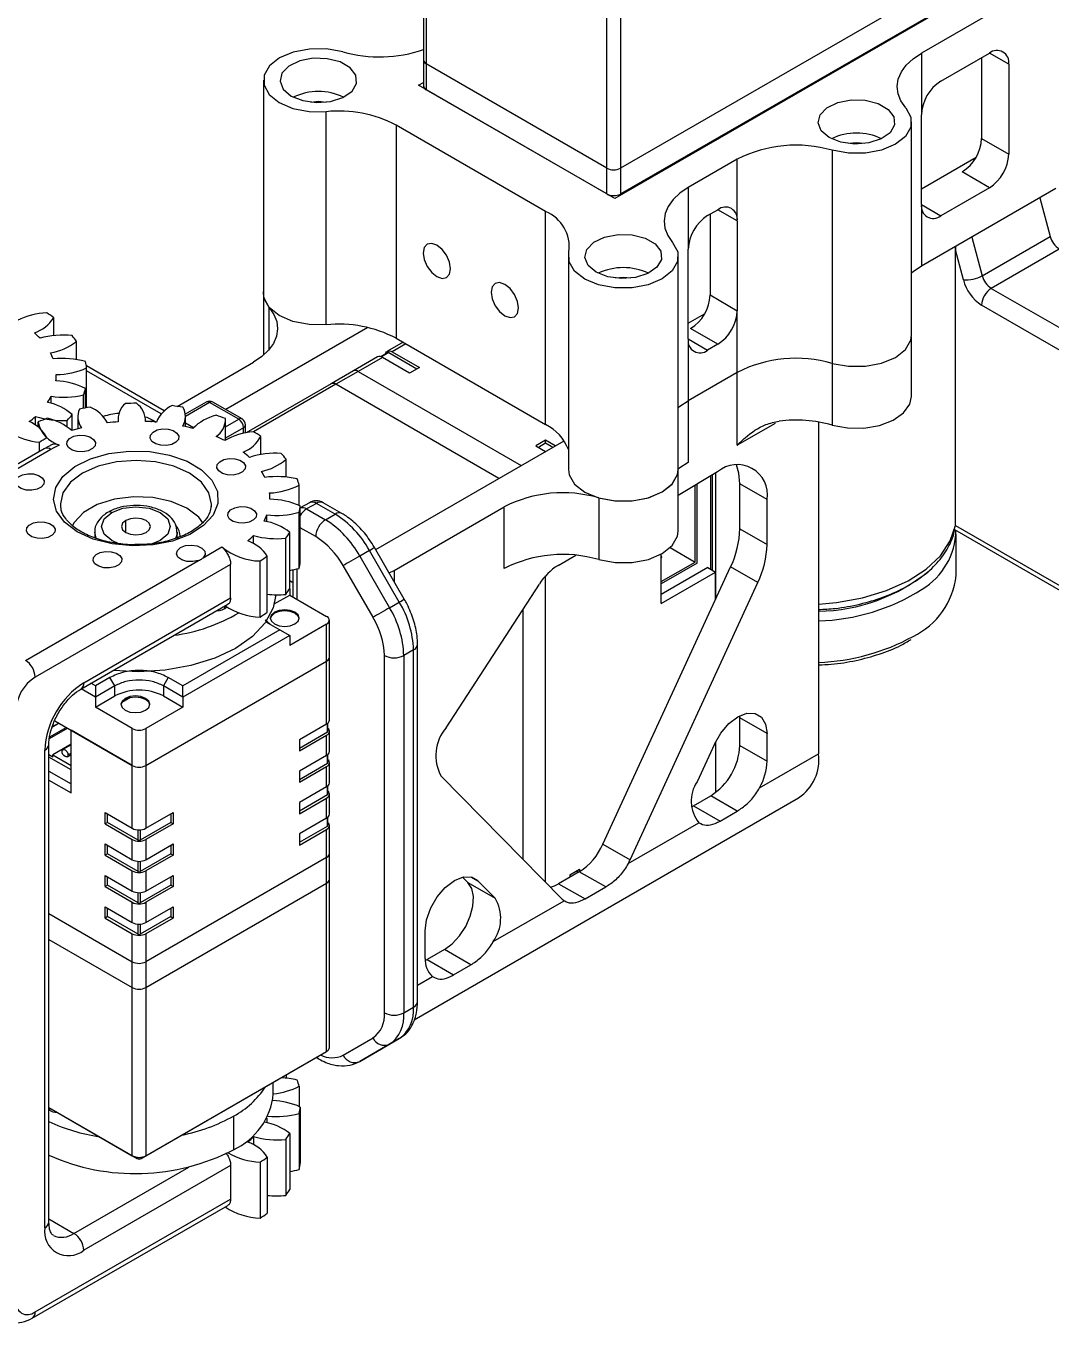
# Model space of a CAD drawing. Header units: millimetres. Extents: x 87 to 927, y 46 to 640.
# Drawn here: x 617.7 to 692.3, y 472.5 to 567 of the extents above; entities that cross this region are included whole.
import ezdxf

# ---------------------------------------------------------------- set-up
doc = ezdxf.new("R2010")
doc.units = ezdxf.units.MM

msp = doc.modelspace()

# ---------------------------------------------------------------- linework, layer by layer
at = {"color": 7, "linetype": 'Continuous', "lineweight": 25}
for p, q in [((646.625, 578.798), (646.625, 564.509)), ((646.83, 578.513), (646.83, 564.223)), ((688.271, 572.38), (660.968, 556.628)), ((659.978, 556.628), (659.978, 570.918)), ((688.986, 570.823), (660.551, 554.419)), ((660.968, 570.917), (660.968, 556.628)), ((660.968, 554.75), (688.271, 570.501)), ((692.663, 570.659), (682.869, 565.009)), ((682.869, 565.009), (682.869, 560.518)), ((684.284, 562.968), (687.82, 565.008)), ((646.625, 564.509), (646.625, 562.631)), ((659.978, 556.628), (646.83, 564.223)), ((646.83, 564.223), (646.83, 562.345)), ((687.256, 564.682), (687.256, 558.802)), ((689.235, 564.191), (689.235, 557.659)), ((634.975, 563.028), (634.975, 547.513)), ((646.272, 562.667), (646.625, 562.871)), ((660.551, 554.419), (646.272, 562.667)), ((646.625, 562.631), (646.625, 562.463)), ((659.978, 554.75), (646.83, 562.345)), ((639.539, 545.227), (639.539, 560.742)), ((682.869, 553.986), (682.869, 560.518)), ((655.516, 553.473), (644.63, 559.761)), ((644.63, 559.761), (644.63, 544.247)), ((682.147, 544.486), (682.147, 560)), ((687.256, 558.802), (689.235, 557.659)), ((669.466, 557.277), (665.893, 555.216)), ((669.466, 552.786), (669.466, 557.277)), ((676.371, 557.931), (676.371, 542.416)), ((682.869, 555.137), (686.859, 557.439)), ((682.869, 555.137), (686.859, 557.439)), ((659.978, 554.75), (659.978, 556.628)), ((660.968, 556.628), (660.968, 554.75)), ((687.82, 555.209), (685.841, 556.353)), ((665.893, 555.216), (665.893, 550.725)), ((692.663, 555.145), (682.869, 549.495)), ((687.82, 555.209), (684.284, 553.169)), ((691.496, 554.472), (692.247, 551.659)), ((655.516, 537.958), (655.516, 553.473)), ((667.308, 553.174), (668.052, 553.603)), ((682.869, 553.986), (682.869, 549.495)), ((667.487, 553.277), (667.487, 547.397)), ((669.466, 552.786), (669.466, 546.254)), ((687.297, 548.802), (692.247, 551.659)), ((665.893, 544.192), (665.893, 550.725)), ((685.344, 550.679), (685.344, 550.923)), ((685.344, 530.612), (685.344, 550.679)), ((685.925, 548.498), (685.344, 550.679)), ((692.911, 550.738), (687.961, 547.881)), ((657.171, 550.206), (657.171, 534.692)), ((665.171, 534.692), (665.171, 550.206)), ((687.961, 547.881), (700.292, 540.763)), ((634.968, 547.509), (634.968, 543.018)), ((667.487, 547.397), (669.466, 546.254)), ((665.893, 545.343), (667.09, 546.034)), ((665.893, 545.343), (667.09, 546.034)), ((669.466, 541.763), (669.466, 546.254)), ((699.584, 539.538), (687.254, 546.656)), ((619.711, 544.439), (619.711, 545.738)), ((642.579, 545.022), (632.239, 539.053)), ((668.052, 543.804), (666.072, 544.948)), ((621.361, 542.695), (621.361, 544.011)), ((644.63, 544.247), (655.516, 537.958)), ((665.893, 544.192), (665.893, 539.701)), ((682.141, 539.998), (682.141, 544.366)), ((644.044, 543.207), (643.522, 542.906)), ((645.132, 543.957), (643.992, 543.298)), ((644.094, 543.202), (646.145, 542.019)), ((644.342, 543.264), (646.322, 542.121)), ((668.052, 543.804), (667.308, 543.375)), ((627.755, 538.953), (622.08, 542.229)), ((628.689, 539.289), (634.248, 542.499)), ((643.285, 542.89), (641.517, 541.87)), ((643.635, 542.856), (641.867, 541.835)), ((645.615, 541.713), (643.635, 542.856)), ((646.322, 542.121), (645.615, 541.713)), ((619.885, 541.142), (619.885, 541.605)), ((622.101, 539.192), (622.101, 542.086)), ((641.517, 541.87), (639.891, 540.931)), ((641.867, 541.835), (640.241, 540.896)), ((641.867, 541.835), (653.746, 534.977)), ((669.466, 541.763), (665.893, 539.701)), ((622.014, 539.176), (622.014, 540.578)), ((639.891, 540.931), (633.721, 537.369)), ((652.12, 534.039), (640.241, 540.896)), ((619.511, 539.513), (619.511, 540.017)), ((621.872, 539.149), (621.872, 540.119)), ((630.798, 539.596), (629.284, 538.722)), ((633.169, 538.347), (631.048, 539.571)), ((633.419, 538.371), (631.298, 539.596)), ((618.378, 537.925), (618.378, 538.555)), ((621.052, 537.532), (621.052, 538.686)), ((621.46, 538.543), (621.46, 537.652)), ((624.388, 538.378), (624.388, 538.16)), ((629.296, 537.811), (629.296, 538.548)), ((618.571, 537.788), (618.571, 538.158)), ((620.693, 537.792), (620.693, 538.269)), ((626.39, 538.196), (626.39, 538.281)), ((629.881, 537.726), (629.296, 538.064)), ((632.214, 536.831), (632.214, 538.332)), ((633.669, 537.359), (633.669, 537.938)), ((675.384, 538.149), (675.384, 513.991)), ((618.658, 536.002), (618.658, 536.685)), ((619.6, 536.515), (619.005, 536.203)), ((634.786, 535.782), (634.786, 537.101)), ((643.144, 528.857), (656.858, 536.774)), ((655.514, 536.814), (654.807, 536.406)), ((655.514, 536.61), (654.984, 536.304)), ((656.221, 536.406), (655.514, 536.814)), ((655.514, 536.61), (655.514, 536.814)), ((656.044, 536.304), (655.514, 536.61)), ((619.005, 536.203), (604.771, 527.986)), ((619.505, 536.153), (605.271, 527.936)), ((654.807, 536.406), (655.514, 535.998)), ((636.624, 534.141), (636.624, 535.439)), ((665.171, 530.201), (665.171, 534.692)), ((668.037, 534.52), (665.171, 532.805)), ((666.544, 527.87), (666.544, 533.627)), ((667.527, 534.215), (667.527, 527.425)), ((667.668, 527.344), (667.668, 534.299)), ((667.888, 534.431), (667.888, 525.219)), ((671.636, 532.515), (669.656, 533.658)), ((669.656, 530.38), (669.656, 533.658)), ((637.575, 532.073), (637.575, 533.545)), ((666.402, 527.952), (666.403, 533.542)), ((635.442, 532.522), (635.442, 532.582)), ((638.324, 532.274), (637.655, 531.888)), ((637.655, 527.954), (637.655, 532.036)), ((638.824, 532.225), (638.117, 531.817)), ((638.117, 531.817), (639.483, 531.028)), ((640.19, 531.436), (638.824, 532.225)), ((640.69, 531.486), (639.324, 532.274)), ((644.483, 527.344), (652.492, 531.967)), ((652.492, 527.476), (652.492, 531.967)), ((659.396, 532.622), (659.396, 528.131)), ((671.636, 529.237), (671.636, 532.515)), ((635.219, 530.895), (635.219, 531.385)), ((637.564, 527.491), (637.564, 531.573)), ((639.483, 531.028), (640.19, 531.436)), ((622.692, 530.132), (622.692, 529.724)), ((628.692, 529.726), (628.692, 530.132)), ((634.249, 529.294), (634.249, 529.884)), ((636.904, 526.03), (636.904, 530.113)), ((669.656, 530.38), (671.636, 529.237)), ((685.28, 530.31), (699.792, 521.933)), ((685.344, 530.612), (699.584, 522.391)), ((685.394, 526.972), (685.394, 529.993)), ((630.577, 528.258), (631.951, 529.051)), ((636.591, 525.601), (636.591, 529.683)), ((645.228, 525.247), (643.056, 529.008)), ((664.587, 529), (666.402, 527.952)), ((617.645, 520.793), (630.247, 528.068)), ((634.735, 523.945), (634.735, 528.028)), ((635.245, 524.307), (635.245, 528.389)), ((642.69, 528.797), (641.983, 528.389)), ((641.983, 528.389), (644.155, 524.628)), ((644.862, 525.036), (642.69, 528.797)), ((656.424, 527.705), (657.706, 528.445)), ((663.929, 524.931), (663.929, 528.528)), ((663.929, 526.524), (666.402, 527.952)), ((632.586, 527.785), (618.352, 519.568)), ((632.586, 525.335), (632.586, 527.785)), ((637.117, 527.383), (637.117, 525.413)), ((642.948, 523.931), (640.776, 527.692)), ((644.119, 527.167), (644.483, 527.344)), ((659.685, 507.41), (668.984, 527.596)), ((666.544, 527.87), (663.929, 526.361)), ((667.315, 527.548), (663.929, 525.593)), ((663.929, 524.931), (667.888, 527.217)), ((667.315, 527.548), (667.888, 527.217)), ((667.888, 525.219), (667.888, 527.217)), ((670.963, 526.453), (668.984, 527.596)), ((636.904, 526.607), (637.055, 526.498)), ((648.269, 515.889), (655.065, 526.353)), ((655.514, 504.633), (655.514, 526.943)), ((661.665, 506.267), (670.963, 526.453)), ((621.888, 519.159), (632.586, 525.335)), ((635.762, 524.902), (636.882, 525.549)), ((636.882, 525.997), (636.882, 525.549)), ((636.882, 525.549), (639.569, 523.998)), ((621.68, 518.701), (632.382, 524.879)), ((635.778, 524.299), (635.778, 524.218)), ((644.155, 524.628), (644.862, 525.036)), ((653.888, 506.286), (653.888, 524.54)), ((635.107, 523.737), (635.468, 523.426)), ((635.158, 523.605), (636.175, 523.018)), ((639.569, 523.426), (636.882, 521.875)), ((639.569, 520.732), (639.569, 523.426)), ((639.774, 521.017), (639.774, 523.712)), ((636.175, 523.018), (629.104, 518.936)), ((636.882, 522.61), (629.104, 518.12)), ((636.175, 523.018), (636.882, 522.61)), ((636.882, 522.61), (636.882, 521.875)), ((645.897, 521.551), (645.19, 521.143)), ((645.897, 495.538), (645.897, 521.551)), ((646.19, 495.946), (646.19, 521.959)), ((626.417, 513.139), (639.569, 520.732)), ((639.569, 516.159), (639.569, 520.732)), ((639.774, 516.445), (639.774, 521.017)), ((643.776, 495.13), (643.776, 521.143)), ((645.19, 521.143), (645.19, 495.13)), ((623.8, 519.548), (622.74, 518.936)), ((624.154, 518.936), (623.8, 519.548)), ((628.043, 519.548), (627.689, 518.936)), ((629.104, 518.936), (628.043, 519.548)), ((622.74, 518.12), (621.706, 518.716)), ((622.74, 518.936), (622.413, 519.124)), ((622.74, 518.936), (622.74, 518.12)), ((624.154, 518.936), (622.74, 518.12)), ((624.154, 518.201), (624.154, 518.936)), ((627.689, 518.936), (627.689, 518.201)), ((629.104, 518.12), (627.689, 518.936)), ((629.104, 518.12), (629.104, 518.936)), ((622.74, 517.385), (624.154, 518.201)), ((622.74, 518.12), (622.74, 517.385)), ((625.286, 518.081), (624.66, 517.72)), ((624.904, 518.022), (624.904, 517.94)), ((627.689, 518.201), (629.104, 517.385)), ((629.104, 518.12), (629.104, 517.385)), ((625.427, 515.834), (622.74, 517.385)), ((629.104, 517.385), (626.417, 515.834)), ((669.656, 516.602), (669.652, 516.758)), ((619.389, 515.105), (620.704, 515.865)), ((620.104, 516.211), (619.577, 515.907)), ((620.081, 516.225), (619.591, 515.942)), ((619.783, 516.397), (625.427, 513.139)), ((625.427, 513.139), (620.97, 515.712)), ((620.97, 511.139), (620.97, 515.712)), ((625.427, 513.139), (625.427, 515.834)), ((626.417, 515.834), (626.417, 513.139)), ((639.569, 516.159), (637.589, 515.016)), ((639.669, 515.628), (639.669, 516.232)), ((671.636, 515.459), (669.656, 516.602)), ((669.656, 514.603), (669.656, 516.602)), ((637.589, 514.404), (639.64, 515.587)), ((637.589, 514.199), (639.569, 515.342)), ((637.589, 515.016), (637.589, 514.199)), ((639.569, 513.873), (639.569, 515.342)), ((639.774, 514.158), (639.774, 515.628)), ((667.888, 514.868), (667.888, 511.167)), ((671.636, 513.46), (671.636, 515.459)), ((619.059, 479.476), (619.059, 514.26)), ((619.352, 479.884), (619.352, 514.668)), ((619.633, 513.75), (619.352, 513.912)), ((620.97, 514.685), (619.633, 513.913)), ((619.633, 513.75), (619.633, 513.913)), ((619.633, 513.913), (620.97, 513.142)), ((620.97, 514.637), (620.376, 514.294)), ((620.676, 513.775), (620.97, 513.944)), ((639.569, 513.873), (637.589, 512.73)), ((639.669, 513.342), (639.669, 513.945)), ((667.797, 514.68), (666.543, 511.958)), ((669.656, 514.603), (671.636, 513.46)), ((671.096, 511.515), (675.384, 513.991)), ((620.97, 512.815), (619.352, 513.749)), ((625.427, 508.566), (625.427, 513.139)), ((626.417, 513.139), (626.417, 508.566)), ((637.589, 512.117), (639.64, 513.301)), ((637.589, 511.913), (639.569, 513.056)), ((639.569, 511.586), (639.569, 513.056)), ((639.774, 511.872), (639.774, 513.342)), ((619.352, 512.735), (620.97, 511.801)), ((619.352, 512.073), (620.97, 511.139)), ((637.589, 512.73), (637.589, 511.913)), ((656.717, 503.411), (647.909, 512.362)), ((639.569, 511.586), (637.589, 510.443)), ((637.589, 509.831), (639.64, 511.015)), ((639.669, 511.055), (639.669, 511.659)), ((639.774, 509.586), (639.774, 511.055)), ((637.589, 509.627), (639.569, 510.77)), ((637.589, 510.443), (637.589, 509.627)), ((639.569, 509.3), (639.569, 510.77)), ((645.943, 494.627), (673.934, 510.786)), ((666.144, 510.131), (666.281, 510.205)), ((666.281, 510.205), (667.535, 510.929)), ((666.281, 510.205), (668.21, 509.092)), ((669.464, 509.815), (667.535, 510.929)), ((623.447, 509.709), (625.427, 508.566)), ((623.447, 508.893), (623.447, 509.709)), ((623.624, 508.995), (623.624, 509.607)), ((626.417, 508.566), (628.397, 509.709)), ((628.22, 509.607), (628.22, 508.995)), ((628.397, 509.709), (628.397, 508.893)), ((639.569, 509.3), (637.589, 508.157)), ((639.669, 508.769), (639.669, 509.373)), ((668.21, 509.092), (669.464, 509.815)), ((623.624, 508.995), (623.447, 508.893)), ((623.447, 508.893), (625.427, 507.75)), ((625.851, 507.709), (623.624, 508.995)), ((628.22, 508.995), (625.992, 507.709)), ((628.397, 508.893), (626.417, 507.75)), ((628.22, 508.995), (628.397, 508.893)), ((637.589, 507.545), (639.64, 508.728)), ((637.589, 507.34), (639.569, 508.483)), ((637.589, 508.157), (637.589, 507.34)), ((639.569, 506.442), (639.569, 508.483)), ((639.774, 506.728), (639.774, 508.769)), ((661.528, 505.992), (666.68, 508.966)), ((623.447, 507.423), (625.427, 506.28)), ((623.447, 506.606), (623.447, 507.423)), ((623.624, 506.708), (623.624, 507.321)), ((625.427, 506.28), (625.427, 507.75)), ((626.417, 507.75), (626.417, 506.28)), ((626.417, 506.28), (628.397, 507.423)), ((628.22, 507.321), (628.22, 506.708)), ((628.397, 507.423), (628.397, 506.606)), ((659.685, 507.41), (661.665, 506.267)), ((623.624, 506.708), (623.447, 506.606)), ((623.447, 506.606), (625.427, 505.463)), ((625.851, 505.423), (623.624, 506.708)), ((628.22, 506.708), (625.992, 505.423)), ((628.397, 506.606), (626.417, 505.463)), ((639.569, 506.442), (626.417, 498.849)), ((628.22, 506.708), (628.397, 506.606)), ((639.569, 504.564), (639.569, 506.442)), ((639.774, 504.85), (639.774, 506.728)), ((625.427, 503.994), (625.427, 505.463)), ((626.417, 505.463), (626.417, 503.994)), ((657.967, 505.406), (656.455, 504.533)), ((657.282, 505.173), (657.989, 505.582)), ((657.812, 505.48), (657.812, 505.316)), ((659.896, 504.292), (657.967, 505.406)), ((657.989, 505.582), (657.989, 505.418)), ((623.447, 505.137), (625.427, 503.994)), ((623.447, 504.32), (623.447, 505.137)), ((623.624, 504.422), (623.447, 504.32)), ((623.624, 504.422), (623.624, 505.035)), ((625.851, 503.136), (623.624, 504.422)), ((628.22, 504.422), (625.992, 503.136)), ((626.417, 503.994), (628.397, 505.137)), ((626.417, 496.971), (639.569, 504.564)), ((628.22, 505.035), (628.22, 504.422)), ((628.22, 504.422), (628.397, 504.32)), ((628.397, 505.137), (628.397, 504.32)), ((639.569, 492.316), (639.569, 504.564)), ((639.774, 492.602), (639.774, 504.85)), ((649.467, 505.01), (649.859, 504.612)), ((649.859, 504.612), (651.839, 503.469)), ((650.585, 504.744), (651.839, 503.469)), ((656.455, 504.533), (658.384, 503.419)), ((657.282, 505.173), (657.282, 505.01)), ((623.447, 504.32), (625.427, 503.177)), ((628.397, 504.32), (626.417, 503.177)), ((658.384, 503.419), (659.896, 504.292)), ((623.447, 502.85), (625.427, 501.707)), ((623.447, 502.034), (623.447, 502.85)), ((623.624, 502.136), (623.624, 502.748)), ((625.427, 501.707), (625.427, 503.177)), ((626.417, 503.177), (626.417, 501.707)), ((626.417, 501.707), (628.397, 502.85)), ((628.22, 502.748), (628.22, 502.136)), ((628.397, 502.85), (628.397, 502.034)), ((651.702, 500.32), (656.854, 503.294)), ((619.352, 502.356), (625.427, 498.849)), ((623.624, 502.136), (623.447, 502.034)), ((623.447, 502.034), (625.427, 500.891)), ((625.851, 500.85), (623.624, 502.136)), ((628.22, 502.136), (625.992, 500.85)), ((628.397, 502.034), (626.417, 500.891)), ((628.22, 502.136), (628.397, 502.034)), ((625.427, 498.849), (625.427, 500.891)), ((626.417, 500.891), (626.417, 498.849)), ((646.746, 499.092), (646.746, 501.09)), ((619.352, 500.478), (625.427, 496.971)), ((648.141, 499.733), (646.887, 499.01)), ((650.07, 498.62), (648.141, 499.733)), ((625.427, 496.971), (625.427, 498.849)), ((626.417, 498.849), (626.417, 496.971)), ((646.75, 498.936), (646.887, 499.01)), ((646.887, 499.01), (648.816, 497.896)), ((648.816, 497.896), (650.07, 498.62)), ((625.427, 484.723), (625.427, 496.971)), ((626.417, 496.971), (626.417, 484.723)), ((645.19, 495.13), (645.897, 495.538)), ((640.776, 492.044), (642.948, 493.299)), ((642.69, 491.995), (644.862, 493.249)), ((644.862, 493.249), (644.155, 492.841)), ((626.063, 484.519), (639.215, 492.112)), ((626.417, 484.723), (639.569, 492.316)), ((639.215, 492.112), (639.569, 492.316)), ((644.155, 492.841), (641.983, 491.587)), ((638.816, 491.881), (638.983, 491.785)), ((641.983, 491.587), (642.69, 491.995)), ((636.624, 490.616), (636.624, 490.375)), ((635.692, 489.223), (635.692, 490.078)), ((637.575, 489.779), (637.575, 488.306)), ((619.352, 488.23), (625.427, 484.723)), ((619.352, 488.23), (625.78, 484.519)), ((632.801, 487.613), (632.801, 485.163)), ((635.219, 487.469), (635.219, 487.129)), ((637.564, 487.807), (637.564, 483.724)), ((637.655, 488.27), (637.655, 484.187)), ((634.249, 486.117), (634.249, 485.528)), ((636.591, 485.917), (636.591, 481.834)), ((636.904, 486.346), (636.904, 482.264)), ((626.417, 484.723), (626.063, 484.519)), ((635.245, 484.623), (635.245, 480.54)), ((632.586, 484.018), (621.888, 477.842)), ((632.586, 484.018), (632.586, 481.569)), ((634.735, 484.261), (634.735, 480.179)), ((618.145, 472.894), (632.382, 481.113)), ((618.352, 473.352), (632.586, 481.569))]:
    msp.add_line(p, q, dxfattribs=at)
at = {"color": 8, "linetype": 'Continuous', "lineweight": 25}
for p, q in [((689.235, 564.191), (687.821, 565.008)), ((660.968, 554.75), (660.968, 554.659)), ((669.466, 552.786), (668.052, 553.603)), ((682.869, 553.986), (684.284, 553.169)), ((686.546, 551.617), (687.297, 548.802)), ((635.383, 543.412), (635.383, 546.485)), ((665.893, 544.193), (667.308, 543.375)), ((644.094, 543.202), (643.558, 542.893)), ((645.337, 543.838), (644.342, 543.264)), ((676.367, 542.418), (676.367, 537.928)), ((627.537, 538.741), (622.101, 541.879)), ((669.462, 536.457), (669.462, 541.76)), ((640.241, 540.896), (634.25, 537.438)), ((631.048, 539.571), (629.296, 538.559)), ((665.89, 539.7), (665.89, 535.211)), ((632.214, 537.795), (633.169, 538.347)), ((626.929, 538.275), (627.152, 538.147)), ((633.523, 537.734), (632.214, 536.978)), ((633.523, 537.328), (633.523, 537.734)), ((672.216, 538.047), (669.462, 536.457)), ((624.949, 530.112), (624.949, 530.969)), ((638.776, 529.803), (637.655, 530.451)), ((627.46, 529.52), (626.871, 529.268)), ((637.41, 527.449), (637.41, 525.244)), ((644.483, 527.344), (644.483, 526.537)), ((632.162, 524.56), (632.162, 524.752)), ((619.415, 515.222), (620.616, 515.916)), ((639.64, 515.587), (639.64, 516.207)), ((639.64, 516.207), (639.64, 515.588)), ((620.738, 513.912), (620.97, 514.046)), ((639.64, 513.921), (639.64, 513.301)), ((639.64, 513.301), (639.64, 513.92)), ((639.64, 511.015), (639.64, 511.634)), ((639.64, 511.634), (639.64, 511.015)), ((639.64, 508.728), (639.64, 509.348)), ((639.64, 509.348), (639.64, 508.729)), ((625.851, 507.709), (625.851, 508.45)), ((625.992, 508.45), (625.992, 507.709)), ((625.851, 505.423), (625.851, 506.164)), ((625.992, 506.164), (625.992, 505.423)), ((650.585, 504.744), (650.112, 505.017)), ((625.851, 503.136), (625.851, 503.877)), ((625.992, 503.877), (625.992, 503.136)), ((625.851, 500.85), (625.851, 501.591)), ((625.992, 501.591), (625.992, 500.85)), ((646.19, 497.138), (647.286, 497.77)), ((619.426, 488.024), (619.426, 488.187)), ((621.18, 479.067), (629.546, 483.896)), ((619.352, 480.123), (621.18, 479.067))]:
    msp.add_line(p, q, dxfattribs=at)
at = {"color": 7, "linetype": 'Continuous', "lineweight": 25, "flags": 128}
for points in [[(640.751, 565.097), (639.565, 565.312), (638.322, 565.306), (637.143, 565.08), (636.14, 564.657), (635.411, 564.076), (635.025, 563.394), (635.021, 562.676), (635.399, 561.993), (636.122, 561.409), (637.12, 560.982), (638.297, 560.752), (639.539, 560.742)], [(681.732, 561.024), (681.385, 561.523), (681.176, 562.048), (681.11, 562.586), (681.19, 563.122), (681.413, 563.645), (681.773, 564.142), (682.262, 564.6), (682.869, 565.009)], [(636.994, 561.885), (637.843, 561.549), (638.845, 561.413), (639.864, 561.495), (640.763, 561.784), (641.421, 562.241), (641.748, 562.804), (641.701, 563.397), (641.285, 563.941), (640.558, 564.361), (639.617, 564.601), (638.589, 564.629), (637.613, 564.44), (636.821, 564.061), (636.32, 563.542), (636.178, 562.954), (636.413, 562.375), (636.994, 561.885)], [(638.417, 561.444), (638.975, 561.502), (639.533, 561.444)], [(676.166, 558.857), (675.585, 559.347), (675.35, 559.926), (675.492, 560.514), (675.993, 561.033), (676.785, 561.412), (677.761, 561.601), (678.789, 561.573), (679.73, 561.333), (680.457, 560.913), (680.873, 560.369), (680.92, 559.776), (680.593, 559.213), (679.935, 558.756), (679.036, 558.467), (678.017, 558.385), (677.015, 558.521), (676.166, 558.857)], [(681.732, 561.024), (682.103, 560.341), (682.094, 559.625), (681.705, 558.945), (680.974, 558.367), (679.972, 557.945), (678.794, 557.721), (677.554, 557.716), (676.371, 557.931)], [(678.705, 558.416), (678.147, 558.474), (677.589, 558.416)], [(665.893, 555.216), (665.286, 554.806), (664.797, 554.348), (664.437, 553.851), (664.214, 553.328), (664.134, 552.792), (664.2, 552.255), (664.409, 551.73), (664.756, 551.23)], [(659.19, 549.063), (658.609, 549.554), (658.374, 550.132), (658.516, 550.72), (659.017, 551.239), (659.809, 551.618), (660.785, 551.807), (661.813, 551.779), (662.754, 551.539), (663.481, 551.119), (663.897, 550.576), (663.944, 549.982), (663.617, 549.419), (662.959, 548.962), (662.06, 548.673), (661.041, 548.591), (660.039, 548.728), (659.19, 549.063)], [(647.599, 548.738), (647.977, 548.606), (648.299, 548.668), (648.513, 548.915), (648.588, 549.309), (648.513, 549.79), (648.299, 550.285), (647.977, 550.718), (647.599, 551.024), (647.22, 551.156), (646.899, 551.093), (646.684, 550.846), (646.609, 550.452), (646.684, 549.971), (646.899, 549.477), (647.22, 549.043), (647.599, 548.738)], [(664.756, 551.23), (665.128, 550.545), (665.117, 549.828), (664.725, 549.147), (663.991, 548.568), (662.984, 548.148), (661.803, 547.926), (660.56, 547.924), (659.376, 548.142), (658.366, 548.56), (657.626, 549.136), (657.228, 549.816), (657.211, 550.533)], [(682.869, 549.495), (682.262, 549.086), (682.147, 548.991)], [(652.547, 545.879), (652.926, 545.747), (653.247, 545.81), (653.461, 546.057), (653.537, 546.451), (653.461, 546.932), (653.247, 547.426), (652.926, 547.86), (652.547, 548.166), (652.168, 548.297), (651.847, 548.235), (651.633, 547.988), (651.557, 547.594), (651.633, 547.113), (651.847, 546.618), (652.168, 546.185), (652.547, 545.879)], [(661.729, 548.622), (661.171, 548.68), (660.613, 548.622)], [(635.383, 546.485), (635.012, 547.168), (634.975, 547.647)], [(639.539, 545.227), (638.297, 545.238), (637.12, 545.468), (636.122, 545.895), (635.399, 546.479), (635.021, 547.162), (634.975, 547.513)], [(635.383, 546.485), (635.731, 545.985), (635.94, 545.46), (636.006, 544.923), (635.926, 544.387), (635.704, 543.864), (635.344, 543.367), (634.855, 542.908), (634.248, 542.499)], [(676.371, 542.416), (677.554, 542.202), (678.794, 542.207), (679.972, 542.431), (680.974, 542.852), (681.705, 543.431), (682.094, 544.11), (682.147, 544.486)], [(643.86, 543.101), (643.884, 543.175), (643.93, 543.247), (643.992, 543.298), (644.067, 543.326), (644.152, 543.33), (644.245, 543.309), (644.342, 543.264)], [(665.171, 539.197), (665.286, 539.292), (665.893, 539.701)], [(676.367, 537.928), (677.498, 537.719), (678.685, 537.71), (679.825, 537.903), (680.816, 538.281), (681.572, 538.81), (682.025, 539.444), (682.141, 539.998)], [(626.857, 536.739), (626.725, 536.963), (626.753, 537.199), (626.934, 537.411), (627.242, 537.567), (627.63, 537.643), (628.039, 537.627), (628.406, 537.523), (628.676, 537.345), (628.808, 537.121), (628.781, 536.885), (628.599, 536.673), (628.291, 536.517), (627.903, 536.441), (627.494, 536.456), (627.127, 536.561), (626.857, 536.739)], [(620.786, 536.28), (620.654, 536.504), (620.682, 536.74), (620.863, 536.952), (621.171, 537.107), (621.559, 537.183), (621.968, 537.168), (622.335, 537.063), (622.605, 536.885), (622.737, 536.661), (622.71, 536.425), (622.528, 536.213), (622.22, 536.057), (621.832, 535.981), (621.423, 535.997), (621.056, 536.102), (620.786, 536.28)], [(620.494, 530.851), (619.912, 531.652), (619.693, 532.511), (619.851, 533.374), (620.376, 534.188), (621.235, 534.901), (622.374, 535.468), (623.722, 535.853), (625.193, 536.033), (626.696, 535.996), (628.135, 535.745), (629.421, 535.295), (630.473, 534.674), (631.224, 533.922), (631.628, 533.086), (631.659, 532.218), (631.314, 531.372), (630.617, 530.603), (629.61, 529.958), (628.357, 529.478), (626.936, 529.193), (625.437, 529.121), (623.955, 529.266), (622.581, 529.62), (621.403, 530.159), (620.494, 530.851)], [(631.713, 534.586), (631.581, 534.81), (631.608, 535.046), (631.79, 535.258), (632.098, 535.414), (632.486, 535.49), (632.895, 535.474), (633.262, 535.369), (633.532, 535.191), (633.663, 534.967), (633.636, 534.731), (633.455, 534.519), (633.147, 534.363), (632.759, 534.288), (632.35, 534.303), (631.983, 534.408), (631.713, 534.586)], [(657.171, 534.692), (657.228, 534.302), (657.626, 533.622), (658.366, 533.046), (659.376, 532.628), (660.56, 532.41), (661.803, 532.412), (662.984, 532.634), (663.991, 533.054), (664.725, 533.633), (665.117, 534.314), (665.171, 534.692)], [(659.396, 532.622), (660.579, 532.408), (661.819, 532.413), (662.997, 532.637), (663.999, 533.059), (664.73, 533.638), (665.118, 534.317), (665.171, 534.692)], [(665.89, 535.211), (665.284, 534.802), (665.171, 534.709)], [(669.656, 533.658), (669.587, 534.424), (669.406, 535.022)], [(617.056, 533.476), (616.924, 533.7), (616.951, 533.936), (617.133, 534.149), (617.441, 534.304), (617.829, 534.38), (618.238, 534.365), (618.605, 534.26), (618.875, 534.082), (619.007, 533.858), (618.98, 533.622), (618.798, 533.41), (618.49, 533.254), (618.102, 533.178), (617.693, 533.194), (617.326, 533.299), (617.056, 533.476)], [(629.404, 531.867), (628.265, 532.359), (626.931, 532.646), (625.512, 532.705), (624.121, 532.53), (622.872, 532.136), (621.866, 531.555), (621.184, 530.834), (621.062, 530.621)], [(623.924, 531.561), (624.735, 531.874), (625.692, 531.983), (626.649, 531.874), (627.46, 531.561), (628.002, 531.092), (628.192, 530.54), (628.002, 529.988), (627.46, 529.52)], [(630.571, 530.807), (630.257, 531.209), (629.404, 531.867)], [(631.181, 531.972), (631.192, 532.172), (631.192, 532.173)], [(632.508, 531.081), (632.377, 531.305), (632.404, 531.541), (632.585, 531.753), (632.894, 531.909), (633.282, 531.985), (633.69, 531.969), (634.058, 531.864), (634.328, 531.687), (634.459, 531.463), (634.432, 531.227), (634.251, 531.015), (633.943, 530.859), (633.555, 530.783), (633.146, 530.798), (632.778, 530.903), (632.508, 531.081)], [(617.852, 529.972), (617.72, 530.196), (617.747, 530.432), (617.929, 530.644), (618.237, 530.8), (618.625, 530.876), (619.034, 530.86), (619.401, 530.755), (619.671, 530.577), (619.803, 530.353), (619.776, 530.117), (619.594, 529.905), (619.286, 529.749), (618.898, 529.674), (618.489, 529.689), (618.122, 529.794), (617.852, 529.972)], [(624.949, 530.969), (624.722, 530.772), (624.642, 530.54), (624.722, 530.308), (624.949, 530.112), (625.29, 529.98), (625.692, 529.934), (626.094, 529.98), (626.434, 530.112)], [(626.434, 530.112), (626.662, 530.308), (626.742, 530.54), (626.662, 530.772), (626.434, 530.969), (626.094, 531.1), (625.692, 531.146), (625.29, 531.1), (624.949, 530.969)], [(659.396, 528.131), (660.579, 527.917), (661.819, 527.922), (662.997, 528.146), (663.999, 528.568), (664.73, 529.147), (665.118, 529.826), (665.171, 530.201)], [(630.247, 528.068), (629.839, 527.981), (629.406, 527.997), (629.02, 528.113), (628.75, 528.309), (628.639, 528.552), (628.709, 528.799), (628.946, 529.009), (629.31, 529.146), (629.739, 529.186), (630.159, 529.123), (630.498, 528.966), (630.699, 528.744), (630.727, 528.493), (630.577, 528.258)], [(622.707, 527.818), (622.576, 528.042), (622.603, 528.278), (622.784, 528.491), (623.093, 528.646), (623.481, 528.722), (623.889, 528.707), (624.257, 528.602), (624.527, 528.424), (624.658, 528.2), (624.631, 527.964), (624.45, 527.752), (624.142, 527.596), (623.754, 527.52), (623.345, 527.536), (622.977, 527.641), (622.707, 527.818)], [(641.983, 528.389), (641.836, 528.304), (641.675, 528.211), (641.506, 528.114), (641.337, 528.016), (641.173, 527.921), (641.021, 527.834), (640.887, 527.756), (640.776, 527.692)], [(663.929, 528.397), (663.942, 528.319), (663.929, 528.226)], [(635.864, 525.559), (635.676, 524.617), (635.107, 523.534), (634.183, 522.536), (632.94, 521.661), (631.424, 520.943), (629.695, 520.41), (627.82, 520.081), (625.869, 519.97), (624.046, 520.067)], [(635.778, 524.299), (635.55, 524.103), (635.47, 523.871), (635.55, 523.639), (635.778, 523.442), (636.119, 523.311), (636.52, 523.264), (636.922, 523.311), (637.263, 523.442)], [(635.778, 524.218), (635.55, 524.021), (635.473, 523.83)], [(637.263, 523.442), (637.49, 523.639), (637.57, 523.871), (637.49, 524.103), (637.263, 524.299), (636.922, 524.431), (636.52, 524.477), (636.119, 524.431), (635.778, 524.299)], [(637.568, 523.83), (637.49, 524.021), (637.263, 524.218), (636.922, 524.349), (636.52, 524.395), (636.119, 524.349), (635.778, 524.218)], [(644.155, 524.628), (644.007, 524.543), (643.846, 524.45), (643.678, 524.352), (643.508, 524.255), (643.345, 524.16), (643.193, 524.072), (643.059, 523.995), (642.948, 523.931)], [(624.904, 518.022), (624.677, 517.825), (624.597, 517.593), (624.677, 517.361), (624.904, 517.165), (625.245, 517.033), (625.647, 516.987), (626.048, 517.033), (626.389, 517.165)], [(624.904, 517.94), (624.677, 517.744), (624.599, 517.553)], [(626.389, 517.165), (626.617, 517.361), (626.697, 517.593), (626.617, 517.825), (626.389, 518.022), (626.048, 518.153), (625.647, 518.2), (625.245, 518.153), (624.904, 518.022)], [(626.694, 517.553), (626.617, 517.744), (626.389, 517.94), (626.048, 518.072), (625.647, 518.118), (625.245, 518.072), (624.904, 517.94)], [(667.797, 514.68), (668.266, 515.493), (668.857, 516.184), (669.513, 516.683), (670.169, 516.942), (670.761, 516.936), (671.231, 516.665), (671.532, 516.156), (671.636, 515.459)], [(639.569, 515.342), (639.656, 515.404), (639.721, 515.473), (639.76, 515.549), (639.774, 515.628), (639.76, 515.707), (639.721, 515.783), (639.669, 515.841)], [(620.314, 514.157), (620.33, 514.241), (620.376, 514.294), (620.445, 514.308), (620.526, 514.279), (620.607, 514.214), (620.676, 514.121), (620.722, 514.015), (620.738, 513.912)], [(620.738, 513.912), (620.722, 513.828), (620.676, 513.775), (620.607, 513.761), (620.526, 513.789), (620.445, 513.855), (620.376, 513.948), (620.33, 514.054), (620.314, 514.157)], [(639.569, 513.056), (639.656, 513.117), (639.721, 513.187), (639.76, 513.263), (639.774, 513.342), (639.76, 513.421), (639.721, 513.496), (639.669, 513.555)], [(639.569, 510.77), (639.656, 510.831), (639.721, 510.901), (639.76, 510.977), (639.774, 511.055), (639.76, 511.134), (639.721, 511.21), (639.669, 511.268)], [(639.569, 508.483), (639.656, 508.545), (639.721, 508.615), (639.76, 508.69), (639.774, 508.769), (639.76, 508.848), (639.721, 508.924), (639.669, 508.982)], [(646.746, 501.09), (646.85, 501.907), (647.151, 502.765), (647.621, 503.578), (648.213, 504.267), (648.869, 504.765), (649.525, 505.023), (650.116, 505.016), (650.585, 504.744)], [(648.141, 499.733), (648.717, 500.158), (649.249, 500.734), (649.698, 501.418), (650.031, 502.16), (650.222, 502.904), (650.256, 503.594), (650.132, 504.178), (649.859, 504.612)], [(625.78, 484.519), (625.582, 484.634), (625.427, 484.723)]]:
    msp.add_lwpolyline(points, dxfattribs=at)
at = {"color": 8, "linetype": 'Continuous', "lineweight": 25, "flags": 128}
for points in [[(626.365, 538.531), (626.475, 538.491), (626.929, 538.275)], [(626.785, 538.175), (626.791, 538.18), (626.929, 538.275)], [(631.192, 532.173), (631.005, 532.993), (630.456, 533.759), (629.583, 534.417), (628.444, 534.922), (627.118, 535.24), (625.695, 535.348), (624.271, 535.241), (622.944, 534.924), (621.805, 534.42), (620.93, 533.762), (620.38, 532.997), (620.192, 532.199)], [(624.456, 529.286), (623.924, 529.52), (623.382, 529.988), (623.192, 530.54), (623.382, 531.092), (623.924, 531.561)], [(622.81, 529.65), (622.794, 529.684), (622.692, 530.129)], [(628.692, 530.134), (628.68, 529.981), (628.578, 529.66)], [(675.384, 524.894), (676.679, 525.007), (678.577, 525.345), (680.339, 525.875), (681.906, 526.58), (683.229, 527.435), (684.263, 528.414), (684.976, 529.485), (685.344, 530.612)], [(642.69, 528.797), (642.819, 528.871), (642.923, 528.931), (642.999, 528.975), (643.044, 529.001), (643.056, 529.008)], [(644.862, 525.036), (644.99, 525.11), (645.094, 525.17), (645.17, 525.214), (645.215, 525.24), (645.228, 525.247)], [(638.983, 491.785), (638.895, 491.858), (638.859, 491.906)]]:
    msp.add_lwpolyline(points, dxfattribs=at)
at = {"color": 7, "linetype": 'Continuous', "lineweight": 25}
for centre, radius, start, end in [((643.406, 574.489), 9.76, 254.20988, 289.25378), ((688.372, 564.331), 0.874, 350.80147, 129.18778), ((646.975, 564.544), 0.352, 185.68755, 245.60815), ((685.939, 560.379), 3.073, 122.58673, 177.39221), ((638.975, 557.904), 4.306, 64.89308, 115.10692), ((646.975, 562.666), 0.352, 185.68755, 245.60815), ((640.455, 551.792), 8.997, 62.35124, 95.84171), ((678.147, 554.885), 4.298, 64.84098, 115.15902), ((673.741, 548.913), 9.393, 73.74272, 117.07357), ((684.186, 558.942), 3.073, 302.58673, 357.39221), ((686.165, 557.799), 3.073, 302.58673, 357.39221), ((660.473, 557.583), 1.076, 242.59914, 297.3798), ((660.473, 555.705), 1.076, 242.59914, 297.3798), ((654.461, 550.906), 2.775, 352.28913, 67.66358), ((668.604, 552.926), 0.874, 350.80147, 129.18778), ((683.732, 553.846), 0.874, 170.80147, 309.18778), ((668.963, 550.585), 3.073, 122.58673, 177.39221), ((693.76, 552.051), 1.563, 194.51854, 237.10784), ((661.171, 545.091), 4.298, 64.84098, 115.15902), ((686.112, 550.902), 2.412, 265.55877, 299.42701), ((688.81, 549.194), 1.563, 194.51854, 237.10784), ((688.952, 549.282), 3.127, 194.51854, 237.10784), ((688.789, 546.586), 1.537, 122.60548, 177.39452), ((664.417, 547.537), 3.073, 302.58673, 357.39221), ((619.457, 540.789), 5.317, 92.74315, 116.91237), ((613.89, 538.111), 9.594, 52.64744, 56.37356), ((666.397, 546.394), 3.073, 302.58673, 357.39221), ((617.381, 547.281), 2.795, 289.14768, 326.47864), ((640.455, 536.277), 8.997, 62.35124, 95.84171), ((614.251, 540.051), 6.119, 43.26572, 48.60328), ((620.392, 538.219), 6.257, 83.96796, 105.62639), ((618.776, 547.368), 4.237, 279.41811, 307.58868), ((616.424, 540.774), 5.903, 33.26037, 38.41147), ((666.756, 544.053), 0.874, 170.80147, 309.18778), ((616.036, 541.388), 3.877, 20.43624, 27.67212), ((644.065, 543.162), 0.0503, 54.38183, 114.31395), ((620.338, 536.515), 6.263, 74.48491, 96.13038), ((617.991, 541.544), 4.146, 7.51199, 14.03216), ((643.43, 542.569), 0.352, 54.38242, 114.30712), ((673.741, 533.399), 9.393, 73.74272, 117.07357), ((616.622, 541.562), 3.263, 352.62812, 0.74569), ((619.825, 547.221), 5.616, 270.61309, 293.90738), ((641.662, 541.549), 0.352, 54.38242, 114.30712), ((619.612, 535.818), 5.331, 63.22603, 87.35215), ((617.768, 541.636), 4.376, 339.71407, 346.00335), ((640.036, 540.61), 0.352, 54.38242, 114.30712), ((615.698, 541.908), 4.256, 326.82474, 333.62456), ((618.482, 535.775), 3.883, 48.55813, 78.43606), ((620.423, 546.305), 6.353, 261.746, 283.18341), ((625.891, 538.353), 1.496, 130.24886, 187.35992), ((625.692, 518.746), 20.763, 89.89218, 92.11906), ((624.783, 538.214), 1.605, 359.34265, 53.79107), ((629.261, 537.297), 2.245, 114.52623, 157.84266), ((625.82, 520.03), 19.472, 80.27297, 82.59724), ((631.048, 539.163), 0.5, 60.00269, 119.99731), ((613.753, 543.628), 6.864, 307.40808, 312.35192), ((620.272, 544.365), 6.111, 251.94232, 273.94827), ((624.243, 524.819), 14.494, 110.20336, 113.03324), ((618.452, 534.651), 3.851, 48.18889, 78.23613), ((615.874, 542.786), 6.605, 316.84471, 321.62384), ((622.804, 538.538), 1.341, 155.69712, 217.24131), ((625.452, 520.685), 18.808, 99.49923, 101.8779), ((621.42, 536.934), 2.481, 27.5428, 68.01773), ((627.967, 538.548), 1.327, 328.5408, 30.55162), ((632.362, 535.205), 3.534, 103.77672, 135.62096), ((626.782, 523.853), 15.525, 69.52835, 72.23157), ((630.589, 538.407), 1.623, 305.63988, 359.65997), ((632.755, 537.699), 0.768, 2.60548, 57.39452), ((633.169, 537.938), 0.5, 0, 60.00269), ((616.995, 535.848), 2.506, 28.06584, 68.2645), ((620.718, 538.572), 2.187, 190.9281, 253.86049), ((625.128, 524.47), 13.683, 104.35508, 107.47605), ((625.659, 521.824), 16.385, 94.38329, 97.15091), ((625.701, 521.538), 16.672, 84.9038, 87.63957), ((626.069, 523.765), 14.412, 74.84989, 77.86467), ((634.65, 532.444), 5.017, 94.69304, 119.82868), ((628.873, 528.274), 10.625, 56.18487, 59.66589), ((654.013, 534.927), 3.384, 21.06161, 63.63754), ((673.702, 528.283), 10.006, 74.55458, 96.81468), ((619.075, 541.669), 5.002, 240.02925, 265.21468), ((613.291, 545.912), 10.675, 300.18409, 303.65426), ((623.914, 528.5), 8.833, 115.50533, 119.94663), ((627.328, 527.337), 10.619, 62.96549, 66.66128), ((632.569, 538.296), 2.518, 291.61508, 331.67899), ((629.332, 530.543), 6.829, 47.4579, 52.41868), ((635.835, 529.753), 6.119, 85.95853, 107.94589), ((631.456, 531.379), 6.571, 38.15381, 42.94939), ((634.052, 538.37), 3.899, 281.46607, 311.26176), ((669.469, 532.857), 2.194, 351.04276, 130.73555), ((631.271, 532.245), 4.237, 26.11535, 32.93549), ((635.977, 527.824), 6.35, 76.71339, 98.15737), ((633.336, 532.511), 4.363, 13.7089, 20.0104), ((635.179, 538.322), 5.345, 272.55614, 296.64113), ((632.18, 532.581), 3.261, 358.9547, 7.07538), ((656.768, 523.605), 9.392, 73.75191, 117.08582), ((635.372, 526.918), 5.604, 65.96709, 89.29527), ((633.54, 532.601), 4.154, 345.68053, 352.19228), ((638.824, 531.408), 1, 60.00269, 119.99731), ((631.578, 532.762), 3.892, 332.07202, 339.28915), ((634.32, 526.776), 4.221, 52.24412, 80.48636), ((635.899, 537.616), 6.268, 263.77488, 285.40816), ((640.311, 529.733), 1.537, 122.60548, 177.39452), ((635.666, 524.908), 7.213, 28.85561, 58.04533), ((636.373, 525.316), 7.213, 28.85561, 58.04533), ((627.698, 529.785), 1.221, 1.91728, 41.22753), ((629.785, 534.116), 6.151, 311.21046, 316.52952), ((635.944, 535.902), 6.252, 254.26628, 275.93746), ((631.957, 533.387), 5.932, 321.36699, 326.50111), ((662.846, 530.552), 6.812, 334.28214, 358.55164), ((680.34, 530.316), 5.045, 300.69648, 359.24455), ((634.834, 532.595), 4.568, 230.87376, 268.76407), ((632.92, 526.863), 2.781, 33.28499, 70.73933), ((635.722, 524.907), 5.77, 28.85561, 58.04533), ((664.826, 529.409), 6.812, 334.28214, 358.55164), ((629.419, 536.071), 9.641, 303.46617, 307.18008), ((633.54, 528.518), 4.154, 345.68053, 352.19228), ((656.768, 519.114), 9.392, 73.75191, 117.08582), ((636.004, 533.007), 5.733, 279.03582, 285.79397), ((658.626, 524.134), 4.196, 121.66778, 148.0663), ((679.856, 527.556), 5.568, 295.60494, 353.97753), ((635.945, 532.037), 6.469, 263.7916, 275.73614), ((631.957, 529.304), 5.932, 321.36699, 326.50111), ((626.797, 535.032), 12.526, 277.64666, 300.64454), ((631.6, 525.487), 1.079, 268.1612, 311.63672), ((634.874, 528.707), 4.764, 235.29932, 268.33314), ((629.419, 531.988), 9.641, 303.46617, 307.18008), ((637.98, 520.897), 7.214, 1.9565, 31.14373), ((638.688, 521.305), 7.214, 1.9565, 31.14373), ((639.46, 523.712), 0.306, 290.78342, 69.21658), ((638.008, 520.946), 5.771, 1.9565, 31.14373), ((616.817, 519.498), 1.537, 2.60548, 57.39452), ((639.424, 521.052), 0.352, 294.37466, 354.3052), ((644.483, 522.508), 1.537, 242.60967, 297.39033), ((620.008, 516.979), 3.074, 122.60548, 177.39452), ((625.2, 513.981), 6.147, 122.60548, 177.39452), ((625.922, 514.789), 3.843, 62.60967, 117.39033), ((625.922, 516.789), 1.076, 242.60967, 297.39033), ((639.424, 516.48), 0.352, 294.37466, 354.3052), ((650.618, 513.868), 3.099, 139.29325, 209.05996), ((639.619, 515.633), 0.05, 294.68746, 354.40939), ((639.593, 515.669), 0.0939, 299.99713, 300.267), ((639.424, 514.193), 0.352, 294.37466, 354.3052), ((665.051, 514.813), 4.61, 302.60548, 357.39452), ((672.054, 513.567), 3.357, 304.05635, 7.25583), ((625.922, 514.094), 1.076, 242.60967, 297.39033), ((639.619, 513.347), 0.05, 294.68746, 354.40939), ((639.593, 513.382), 0.0939, 299.99713, 300.267), ((667.389, 513.593), 4.249, 330.73807, 358.21779), ((668.619, 510.553), 2.506, 145.92283, 219.30592), ((639.424, 511.907), 0.352, 294.37466, 354.3052), ((639.619, 511.06), 0.05, 294.68746, 354.40939), ((639.593, 511.096), 0.0939, 299.99713, 300.267), ((639.424, 509.621), 0.352, 294.37466, 354.3052), ((625.922, 509.522), 1.076, 242.60967, 297.39033), ((639.619, 508.774), 0.05, 294.68746, 354.40939), ((639.593, 508.81), 0.0939, 299.99713, 300.267), ((625.922, 508.705), 1.076, 242.60967, 297.39033), ((625.922, 507.845), 0.154, 242.60967, 297.39033), ((655.548, 509.218), 4.515, 302.40199, 336.39105), ((625.922, 507.235), 1.076, 242.60967, 297.39033), ((639.424, 506.763), 0.352, 294.37466, 354.3052), ((657.002, 508.415), 5.134, 331.8373, 335.26009), ((625.922, 506.419), 1.076, 242.60967, 297.39033), ((625.922, 505.559), 0.154, 242.60967, 297.39033), ((639.424, 504.885), 0.352, 294.37466, 354.3052), ((655.326, 506.428), 2.206, 283.87164, 300.7764), ((625.922, 504.949), 1.076, 242.60967, 297.39033), ((649.372, 501.999), 2.872, 324.23432, 30.79845), ((657.457, 504.136), 1.036, 224.4798, 234.43348), ((625.922, 504.132), 1.076, 242.60967, 297.39033), ((625.922, 503.273), 0.154, 242.60967, 297.39033), ((625.922, 502.663), 1.076, 242.60967, 297.39033), ((625.922, 501.846), 1.076, 242.60967, 297.39033), ((625.922, 500.986), 0.154, 242.60967, 297.39033), ((625.922, 499.805), 1.076, 242.60967, 297.39033), ((648.309, 498.959), 1.568, 175.16476, 229.30903), ((625.922, 497.927), 1.076, 242.60967, 297.39033), ((641.773, 494.933), 2.012, 305.69804, 5.62038), ((644.483, 496.494), 1.537, 242.60967, 297.39033), ((642.687, 494.883), 2.515, 305.69804, 5.62038), ((643.394, 495.292), 2.515, 305.69804, 5.62038), ((643.785, 493.686), 0.922, 204.8163, 293.64307), ((641.613, 492.432), 0.922, 204.8163, 293.64307), ((636.002, 484.23), 6.177, 76.57761, 87.68084), ((633.336, 488.745), 4.363, 13.7089, 20.0104), ((629.858, 493.136), 6.258, 298.05602, 327.21558), ((635.213, 494.468), 5.251, 275.23724, 296.74085), ((630.713, 489.709), 5.002, 294.66853, 354.42832), ((635.393, 483.212), 5.541, 65.90547, 87.25949), ((619.997, 489.01), 1.138, 235.47023, 268.6834), ((626.567, 498.79), 12.798, 281.08719, 299.15261), ((635.9, 493.844), 6.263, 264.44922, 285.41168), ((633.54, 488.834), 4.154, 345.68053, 352.19228), ((625.062, 499.6), 13.643, 245.25984, 261.42098), ((634.32, 483.009), 4.221, 52.24412, 80.48636), ((629.785, 490.349), 6.151, 311.21046, 316.52952), ((632.92, 483.097), 2.781, 33.28499, 70.73933), ((635.944, 492.135), 6.252, 254.26628, 275.93746), ((631.957, 489.621), 5.932, 321.36699, 326.50111), ((625.656, 498.952), 15.53, 246.05264, 297.39391), ((625.922, 484.792), 0.307, 242.60954, 297.39114), ((634.913, 489.211), 4.953, 239.52755, 267.94861), ((629.419, 492.304), 9.641, 303.46617, 307.18008), ((636.004, 489.241), 5.733, 279.03582, 285.79397), ((633.54, 484.751), 4.154, 345.68053, 352.19228), ((635.945, 488.27), 6.469, 263.7916, 275.73614), ((631.957, 485.538), 5.932, 321.36699, 326.50111), ((634.879, 484.965), 4.788, 235.84889, 268.28161), ((629.419, 488.222), 9.641, 303.46617, 307.18008), ((620.783, 479.196), 1.747, 170.78596, 309.20329), ((620.352, 477.772), 1.537, 2.60548, 57.39452), ((617.8, 474.028), 0.873, 170.78596, 309.20329)]:
    msp.add_arc(centre, radius, start, end, dxfattribs=at)
at = {"color": 8, "linetype": 'Continuous', "lineweight": 25}
for centre, radius, start, end in [((630.902, 539.367), 0.251, 54.38242, 114.30712), ((631.195, 539.367), 0.251, 65.69288, 125.61758), ((624.755, 534.104), 4.676, 93.74273, 107.99558), ((633.316, 538.142), 0.251, 65.69288, 125.61758), ((633.419, 537.963), 0.251, 294.37466, 354.3052), ((619.212, 535.744), 0.503, 54.38242, 114.30712), ((637.818, 531.391), 0.52, 54.92259, 108.32945), ((638.867, 530.609), 1.421, 121.8551, 148.56574), ((638.531, 531.816), 0.503, 54.38242, 114.30712), ((639.117, 531.816), 0.503, 65.69288, 125.61758), ((623.778, 531.356), 0.252, 54.38373, 114.29212), ((640.481, 531.055), 0.479, 64.04055, 127.2537), ((675.165, 537.422), 13.057, 270.95999, 309.26051), ((675.016, 538.307), 14.643, 271.43922, 302.64925), ((674.848, 536.082), 15.443, 271.98791, 298.69342), ((645.712, 521.993), 0.479, 292.73745, 355.9594), ((621.412, 519.099), 0.479, 304.00393, 7.26109), ((618.874, 514.702), 0.479, 292.72714, 356.06222), ((645.69, 495.996), 0.503, 294.37466, 354.3052), ((639.972, 493.654), 1.799, 242.14358, 296.54852), ((618.852, 479.934), 0.503, 294.37466, 354.3052), ((620.302, 480.294), 1.509, 245.69288, 305.61758), ((617.876, 473.291), 0.479, 304.0361, 7.25786)]:
    msp.add_arc(centre, radius, start, end, dxfattribs=at)
at = {"color": 7, "linetype": 'Continuous', "lineweight": 25}
msp.add_ellipse((686.051, 551.088), major_axis=(0.13, 2.422), ratio=0.287012, start_param=1.653423, end_param=1.755533, dxfattribs=at)
for points, knots in [([(669.462, 536.457), (669.466, 536.46), (669.647, 536.65), (670.264, 537.23), (671.271, 537.941), (672.188, 538.146), (672.515, 538.219)], [0, 0, 0, 0, 0.004228, 0.226202, 0.72403, 1, 1, 1, 1]), ([(619.605, 536.506), (619.635, 536.523), (619.718, 536.569), (619.899, 536.549), (620.048, 536.494), (620.111, 536.472)], [0, 0, 0, 0, 0.245413, 0.686854, 1, 1, 1, 1]), ([(620.848, 530.796), (620.753, 530.901), (620.472, 531.209), (620.221, 531.685), (620.22, 532.041), (620.219, 532.194)], [0, 0, 0, 0, 0.227133, 0.669378, 1, 1, 1, 1]), ([(628.676, 530.134), (628.656, 530.331), (628.614, 530.742), (628.193, 531.274), (627.563, 531.706), (626.72, 531.997), (625.751, 532.108), (624.77, 532.019), (624.081, 531.805), (623.752, 531.627), (623.674, 531.585)], [0, 0, 0, 0, 0.116665, 0.24289, 0.376734, 0.519773, 0.664263, 0.808856, 0.954853, 1, 1, 1, 1]), ([(631.149, 532.007), (631.135, 531.863), (631.101, 531.522), (630.728, 530.954), (630.065, 530.354), (629.121, 529.836), (627.988, 529.461), (626.864, 529.245), (626.13, 529.234), (625.836, 529.23)], [0, 0, 0, 0, 0.110141, 0.261239, 0.422317, 0.579811, 0.736918, 0.894529, 1, 1, 1, 1]), ([(625.836, 529.23), (625.69, 529.223), (625.105, 529.192), (624.083, 529.32), (622.867, 529.607), (621.821, 530.052), (621.183, 530.477), (620.911, 530.736), (620.848, 530.796)], [0, 0, 0, 0, 0.072215, 0.289324, 0.505871, 0.721201, 0.93493, 1, 1, 1, 1]), ([(623.674, 531.585), (623.547, 531.504), (623.208, 531.287), (622.851, 530.831), (622.652, 530.38), (622.702, 530.153), (622.707, 530.13)], [0, 0, 0, 0, 0.226671, 0.604603, 0.959342, 1, 1, 1, 1]), ([(643.056, 529.008), (642.94, 529.199), (642.604, 529.748), (641.925, 530.558), (641.222, 531.162), (640.797, 531.421), (640.69, 531.486)], [0, 0, 0, 0, 0.18456, 0.531436, 0.883004, 1, 1, 1, 1]), ([(675.384, 524.494), (675.788, 524.515), (676.813, 524.569), (678.401, 524.87), (680.091, 525.363), (681.624, 526.037), (682.955, 526.871), (684.05, 527.851), (684.829, 528.957), (685.252, 529.869), (685.293, 530.402), (685.303, 530.52)], [0, 0, 0, 0, 0.081816, 0.207256, 0.333073, 0.459477, 0.586599, 0.714236, 0.841005, 0.964744, 1, 1, 1, 1]), ([(631.951, 529.051), (632.012, 528.989), (632.133, 528.865), (632.323, 528.597), (632.478, 528.301), (632.571, 528.018), (632.582, 527.855), (632.586, 527.785)], [0, 0, 0, 0, 0.211219, 0.422589, 0.631509, 0.842861, 1, 1, 1, 1]), ([(630.247, 528.068), (630.342, 528.109), (630.468, 528.164), (630.555, 528.239), (630.577, 528.258)], [0, 0, 0, 0, 0.751564, 1, 1, 1, 1]), ([(632.586, 525.335), (632.577, 525.249), (632.56, 525.077), (632.471, 524.925), (632.395, 524.897), (632.376, 524.89)], [0, 0, 0, 0, 0.429516, 0.859042, 1, 1, 1, 1]), ([(646.19, 521.959), (646.183, 522.162), (646.161, 522.736), (645.933, 523.73), (645.568, 524.635), (645.296, 525.124), (645.228, 525.247)], [0, 0, 0, 0, 0.189569, 0.5373331, 0.8838599, 1, 1, 1, 1]), ([(675.384, 520.46), (675.693, 520.472), (676.623, 520.509), (678.13, 520.767), (679.828, 521.225), (681.187, 521.749), (681.877, 522.169), (682.131, 522.322)], [0, 0, 0, 0, 0.122074, 0.366951, 0.612142, 0.857843, 1, 1, 1, 1]), ([(628.043, 519.548), (627.733, 519.69), (627.113, 519.975), (625.922, 520.096), (624.73, 519.975), (624.11, 519.69), (623.8, 519.548)], [0, 0, 0, 0, 0.25, 0.5, 0.75, 1, 1, 1, 1]), ([(619.352, 514.668), (619.357, 514.791), (619.37, 515.152), (619.532, 515.868), (619.904, 516.754), (620.433, 517.586), (621.061, 518.286), (621.477, 518.565), (621.68, 518.701)], [0, 0, 0, 0, 0.092132, 0.271223, 0.45386, 0.63865, 0.822861, 1, 1, 1, 1]), ([(669.464, 509.815), (669.705, 509.978), (670.186, 510.302), (670.755, 510.936), (671.01, 511.37), (671.096, 511.515)], [0, 0, 0, 0, 0.3994543, 0.7987922, 1, 1, 1, 1]), ([(666.68, 508.966), (666.85, 508.885), (667.191, 508.722), (667.739, 508.845), (668.092, 509.03), (668.21, 509.092)], [0, 0, 0, 0, 0.399412, 0.798658, 1, 1, 1, 1]), ([(661.528, 505.992), (661.347, 505.708), (660.985, 505.139), (660.374, 504.593), (660.016, 504.368), (659.896, 504.292)], [0, 0, 0, 0, 0.399412, 0.798658, 1, 1, 1, 1]), ([(658.384, 503.419), (658.15, 503.308), (657.683, 503.084), (657.183, 503.101), (656.937, 503.245), (656.854, 503.294)], [0, 0, 0, 0, 0.399454, 0.798792, 1, 1, 1, 1]), ([(650.07, 498.62), (650.311, 498.782), (650.793, 499.106), (651.362, 499.741), (651.617, 500.174), (651.702, 500.32)], [0, 0, 0, 0, 0.399454, 0.798792, 1, 1, 1, 1]), ([(647.286, 497.77), (647.456, 497.689), (647.797, 497.526), (648.345, 497.649), (648.698, 497.834), (648.816, 497.896)], [0, 0, 0, 0, 0.399412, 0.798658, 1, 1, 1, 1]), ([(644.862, 493.249), (645.025, 493.36), (645.421, 493.63), (645.867, 494.277), (646.146, 495.081), (646.176, 495.672), (646.19, 495.946)], [0, 0, 0, 0, 0.193873, 0.471879, 0.755088, 1, 1, 1, 1]), ([(638.983, 491.785), (639.161, 491.691), (639.634, 491.441), (640.411, 491.245), (641.269, 491.26), (641.755, 491.482), (641.983, 491.587)], [0, 0, 0, 0, 0.17861, 0.475856, 0.753766, 1, 1, 1, 1]), ([(632.237, 484.939), (632.264, 484.902), (632.353, 484.78), (632.478, 484.532), (632.571, 484.252), (632.582, 484.088), (632.586, 484.018)], [0, 0, 0, 0, 0.13863, 0.450292, 0.765584, 1, 1, 1, 1]), ([(632.586, 481.569), (632.577, 481.483), (632.56, 481.311), (632.471, 481.158), (632.395, 481.131), (632.376, 481.124)], [0, 0, 0, 0, 0.429516, 0.859042, 1, 1, 1, 1]), ([(619.68, 478.932), (619.638, 478.957), (619.553, 479.008), (619.392, 479.314), (619.365, 479.7), (619.352, 479.884)], [0, 0, 0, 0, 0.329775, 0.679703, 1, 1, 1, 1]), ([(616.165, 472.816), (616.34, 472.727), (616.723, 472.532), (617.438, 472.565), (617.899, 472.779), (618.145, 472.894)], [0, 0, 0, 0, 0.2829665, 0.6162486, 1, 1, 1, 1])]:
    msp.add_open_spline(points, degree=3, knots=knots, dxfattribs=at)
for points in [[(627.689, 518.936), (627.431, 519.054), (626.915, 519.291), (625.922, 519.392), (624.929, 519.291), (624.412, 519.054), (624.154, 518.936)], [(639.569, 492.316), (639.628, 492.358), (639.745, 492.441), (639.764, 492.548), (639.774, 492.602)], [(625.427, 484.723), (625.499, 484.69), (625.644, 484.624), (625.922, 484.596), (626.2, 484.624), (626.344, 484.69), (626.417, 484.723)]]:
    msp.add_open_spline(points, degree=3, dxfattribs=at)

doc.saveas('drawing.dxf')
